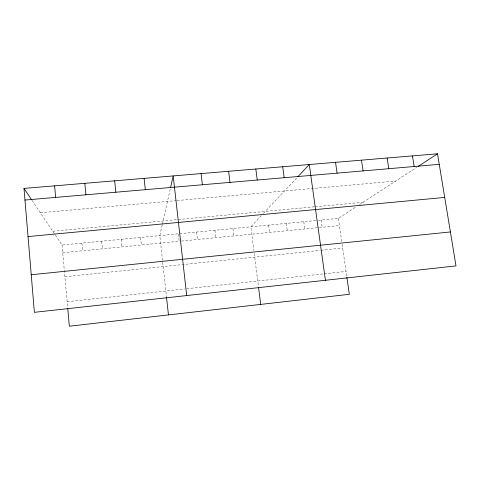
<?xml version="1.0" encoding="UTF-8"?>
<svg xmlns="http://www.w3.org/2000/svg" width="480" height="480" viewBox="0 0 480 480"><rect width="100%" height="100%" fill="white"/><g stroke="black" fill="none" stroke-linecap="round" stroke-linejoin="round"><path stroke-width="0.36" stroke-dasharray="2.4 1.8" d="M162.186 224.946L159.798 235.596L166.47 296.796M162.336 224.28L170.406 188.346M261.384 215.604L250.872 226.812L253.866 250.464M263.352 213.504L296.922 177.714M318.276 220.314L338.406 218.37L356.382 206.658M359.436 204.672L416.838 167.268M67.14 301.722L184.518 288.972M186.744 288.726L323.544 273.87M324.27 273.786L346.032 271.422M64.89 276.732L320.268 250.368M320.994 250.29L342.672 248.052M62.724 252.708L179.148 241.29L178.302 233.814M181.35 241.074L318.564 227.61M319.284 227.544L339.438 225.564M55.302 235.014L62.034 245.028L317.55 220.386M52.77 231.24L314.364 206.832M315.09 206.766L363.102 202.284M40.35 212.748L176.43 200.616M177.18 200.55L395.658 181.068M32.064 200.412L54.942 234.474M338.406 218.37L341.736 241.524M342.15 244.422L346.776 276.594M321.168 220.032L322.182 227.256M303.804 221.712L304.794 228.96M286.296 223.398L287.268 230.682M268.65 225.102L269.604 232.416M254.244 253.428L258.48 286.86M232.944 228.54L233.856 235.92M214.878 230.286L215.766 237.696M196.662 232.044L197.526 239.484M140.568 237.45L141.366 244.992M121.182 239.322L121.95 246.9M101.634 241.206L102.378 248.82M81.918 243.108L82.632 250.752M62.034 245.028L67.68 307.656"/><path stroke-width="0.72" d="M170.556 187.686L173.196 175.926L186.708 295.554M297.906 176.658L309.282 164.532L325.44 280.278M418.044 166.488L437.514 153.798L456 265.902L34.38 312.33L24 188.412L437.514 153.798M31.23 274.746L450.402 231.948M28.032 236.574L444.708 197.424M24.978 200.052L439.254 164.346M24 188.412L31.68 199.842M412.464 155.898L414.162 166.512M387.12 158.016L388.776 168.696M361.476 160.164L363.09 170.91M335.532 162.336L337.098 173.154M346.884 277.332L349.32 294.312L69.348 326.202L67.746 308.394M282.714 166.758L284.184 177.714M255.828 169.008L257.25 180.036M258.57 287.592L260.7 304.404M228.618 171.282L229.992 182.382M201.078 173.592L202.398 184.758M166.548 297.522L168.444 314.91M144.114 178.356L145.332 189.678M114.66 180.822L115.818 192.222M84.828 183.318L85.926 194.796M54.612 185.85L55.65 197.406"/></g></svg>
